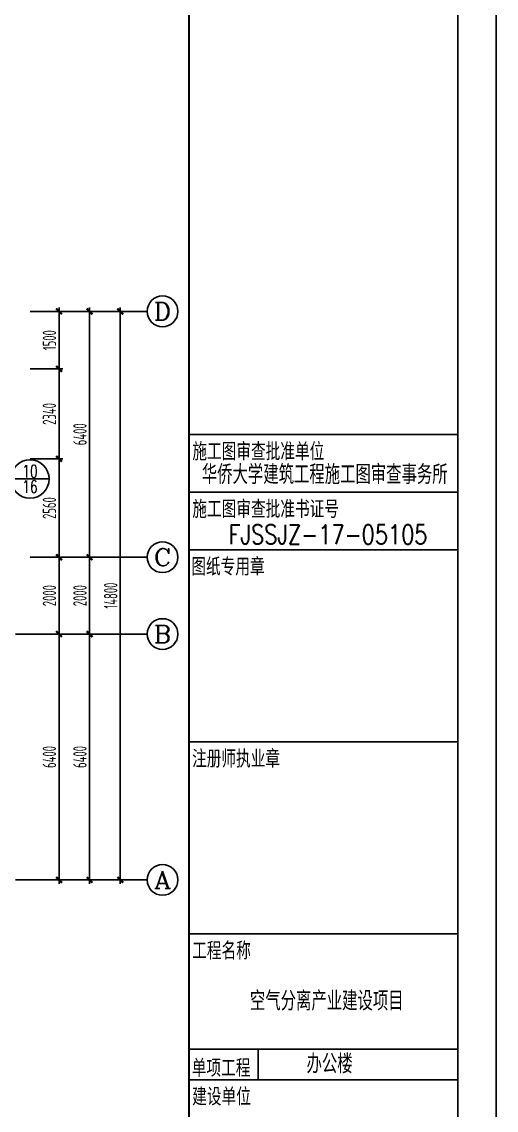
# Model space of a CAD drawing. Extents: x -472319 to -112444, y -516749 to -5704.
# Drawn here: x -240249 to -227895, y -383736 to -355402 of the extents above; entities that cross this region are included whole.
import ezdxf
from ezdxf.enums import TextEntityAlignment as Align

# ---------------------------------------------------------------- set-up
doc = ezdxf.new("R2010")
doc.units = 0
doc.header["$LTSCALE"] = 100
doc.header["$MEASUREMENT"] = 0
for name, color, linetype in [('AXIS', 3, 'Continuous'), ('AXIS_TEXT', 7, 'Continuous'), ('DIM_IDEN', 3, 'Continuous'), ('FRAME', 3, 'Continuous'), ('PUB_TEXT', 7, 'Continuous'), ('填充', 8, 'Continuous'), ('第三道尺寸线', 4, 'Continuous')]:
    doc.layers.add(name, color=color, linetype=linetype)
doc.styles.add('_HZTXT', font='txt.shx', dxfattribs={"width": 0.35, "bigfont": 'hztxt.shx'})
doc.styles.add('_TCH_AXIS', font='COMPLEX', dxfattribs={"bigfont": 'GBCBIG'})
doc.styles.add('COMPLEX', font='COMPLEX')
doc.styles.add('FRAME', font='simhei.ttf', dxfattribs={"width": 0.7})
doc.styles.add('HZ', font='tssdeng.shx', dxfattribs={"width": 0.6, "height": 350, "bigfont": 'a.shx'})
doc.dimstyles.new('DIMN', dxfattribs={"dimtxt": 350, "dimasz": 150, "dimexe": 100, "dimexo": 100, "dimgap": 75, "dimtad": 1, "dimdec": 0, "dimzin": 0, "dimdsep": 46, "dimtxsty": 'HZ', "dimblk": 'ARCHTICK', "dimcen": 0.09, "dimdle": 100, "dimclrd": 3, "dimclre": 3, "dimclrt": 7, "dimazin": 2, "dimtfac": 1, "dimtdec": 0, "dimtmove": 2, "dimatfit": 3, "dimldrblk": 'ARCHTICK', "dimfxl": 1, "dimtolj": 1, "dimtzin": 0, "dimarcsym": 0})

# ---------------------------------------------------------------- blocks, each defined once
blk = doc.blocks.new('_ArchTick')
at = {"color": 0, "linetype": 'ByBlock', "const_width": 0.4}
blk.add_lwpolyline([(-0.5, -0.5), (0.5, 0.5)], dxfattribs=at)
blk = doc.blocks.new('*D1307')
at = {"layer": 'AXIS', "color": 3, "lineweight": -2, "transparency": 16777216}
for p, q in [((-239618, -371340), (-238384, -371340)), ((-238484, -377840), (-238484, -371240)), ((-239618, -377740), (-238384, -377740))]:
    blk.add_line(p, q, dxfattribs=at)
at = {"layer": 'Defpoints', "color": 0, "transparency": 16777216}
for p in [(-239718, -371340), (-238484, -371340), (-239718, -377740)]:
    blk.add_point(p, dxfattribs=at)
at = {"layer": 'AXIS', "color": 3, "lineweight": -2, "transparency": 16777216, "xscale": 150, "yscale": 150, "zscale": 150}
for p, rotation in [((-238484, -371340), 90), ((-238484, -377740), 270)]:
    blk.add_blockref('_ArchTick', p, dxfattribs=dict(at, rotation=rotation))
at = {"layer": 'AXIS', "color": 7, "transparency": 16777216, "insert": (-238734, -374540), "char_height": 350, "attachment_point": 5, "rotation": 90, "style": 'HZ'}
blk.add_mtext('\\A1;6400', dxfattribs=at)
blk = doc.blocks.new('*D1308')
at = {"layer": 'AXIS', "color": 3, "lineweight": -2, "transparency": 16777216}
for p, q in [((-239618, -369340), (-238384, -369340)), ((-238484, -371440), (-238484, -369240)), ((-239618, -371340), (-238384, -371340))]:
    blk.add_line(p, q, dxfattribs=at)
at = {"layer": 'Defpoints', "color": 0, "transparency": 16777216}
for p in [(-239718, -369340), (-238484, -369340), (-239718, -371340)]:
    blk.add_point(p, dxfattribs=at)
at = {"layer": 'AXIS', "color": 3, "lineweight": -2, "transparency": 16777216, "xscale": 150, "yscale": 150, "zscale": 150}
for p, rotation in [((-238484, -369340), 90), ((-238484, -371340), 270)]:
    blk.add_blockref('_ArchTick', p, dxfattribs=dict(at, rotation=rotation))
at = {"layer": 'AXIS', "color": 7, "transparency": 16777216, "insert": (-238734, -370340), "char_height": 350, "attachment_point": 5, "rotation": 90, "style": 'HZ'}
blk.add_mtext('\\A1;2000', dxfattribs=at)
blk = doc.blocks.new('*D1309')
at = {"layer": 'AXIS', "color": 3, "lineweight": -2, "transparency": 16777216}
for p, q in [((-239618, -362940), (-238384, -362940)), ((-238484, -369440), (-238484, -362840)), ((-239618, -369340), (-238384, -369340))]:
    blk.add_line(p, q, dxfattribs=at)
at = {"layer": 'Defpoints', "color": 0, "transparency": 16777216}
for p in [(-239718, -362940), (-238484, -362940), (-239718, -369340)]:
    blk.add_point(p, dxfattribs=at)
at = {"layer": 'AXIS', "color": 3, "lineweight": -2, "transparency": 16777216, "xscale": 150, "yscale": 150, "zscale": 150}
for p, rotation in [((-238484, -362940), 90), ((-238484, -369340), 270)]:
    blk.add_blockref('_ArchTick', p, dxfattribs=dict(at, rotation=rotation))
at = {"layer": 'AXIS', "color": 7, "transparency": 16777216, "insert": (-238734, -366140), "char_height": 350, "attachment_point": 5, "rotation": 90, "style": 'HZ'}
blk.add_mtext('\\A1;6400', dxfattribs=at)
blk = doc.blocks.new('*D1310')
at = {"layer": 'AXIS', "color": 3, "lineweight": -2, "transparency": 16777216}
for p, q in [((-239618, -362940), (-237584, -362940)), ((-237684, -377840), (-237684, -362840)), ((-239618, -377740), (-237584, -377740))]:
    blk.add_line(p, q, dxfattribs=at)
at = {"layer": 'Defpoints', "color": 0, "transparency": 16777216}
for p in [(-239718, -362940), (-237684, -362940), (-239718, -377740)]:
    blk.add_point(p, dxfattribs=at)
at = {"layer": 'AXIS', "color": 3, "lineweight": -2, "transparency": 16777216, "xscale": 150, "yscale": 150, "zscale": 150}
for p, rotation in [((-237684, -362940), 90), ((-237684, -377740), 270)]:
    blk.add_blockref('_ArchTick', p, dxfattribs=dict(at, rotation=rotation))
at = {"layer": 'AXIS', "color": 7, "transparency": 16777216, "insert": (-237934, -370340), "char_height": 350, "attachment_point": 5, "rotation": 90, "style": 'HZ'}
blk.add_mtext('\\A1;14800', dxfattribs=at)
blk = doc.blocks.new('_AXISO')
blk.add_circle((0, 0), 0.5)
at = {"layer": 'AXIS_TEXT', "style": 'COMPLEX', "width": 1.041667}
blk.add_attdef('A', text='', height=0.56, dxfattribs=at).set_placement((-0.25, -0.28), (0.25, -0.28), align=Align.FIT)
blk = doc.blocks.new('A$C20674F94')
at = {"layer": 'FRAME'}
for p, q in [((84100, 0), (84100, 59400)), ((76100, 58400), (76100, 1000)), ((83100, 1000), (83100, 58400)), ((83100, 32000), (76100, 32000)), ((83100, 30500), (76100, 30500)), ((83100, 29000), (76100, 29000)), ((83100, 24000), (76100, 24000)), ((83100, 19000), (76100, 19000)), ((83100, 16000), (76100, 16000)), ((77900, 16000), (77900, 15200)), ((83100, 15200), (76100, 15200))]:
    blk.add_line(p, q, dxfattribs=at)
at = {"layer": 'FRAME', "const_width": 50}
for points in [[(2500, 58400), (83100, 58400), (83100, 1000), (2500, 1000), (2500, 58400)], [(76100, 58400), (76100, 1000)]]:
    blk.add_lwpolyline(points, dxfattribs=at)
at = {"layer": 'FRAME', "style": 'FRAME', "width": 0.7}
for s, p in [('施工图审查批准单位', (76187, 31371)), ('施工图审查批准书证号', (76187, 29871)), ('图纸专用章', (76161, 28374)), ('注册师执业章', (76180, 23374)), ('工程名称', (76183, 18376)), ('单项工程', (76173, 15323)), ('建设单位', (76184, 14578))]:
    blk.add_text(s, height=400, dxfattribs=at).set_placement(p)
at = {"layer": 'PUB_TEXT', "style": '_HZTXT', "width": 0.8}
for s, p in [('华侨大学建筑工程施工图审查事务所', (76434, 30710)), ('FJSSJZ-17-05105', (77133, 29149)), ('空气分离产业建设项目', (77687, 17006)), ('办公楼', (79161, 15370))]:
    blk.add_text(s, height=500, dxfattribs=at).set_placement(p)
blk = doc.blocks.new('*D1336')
at = {"layer": 'Defpoints', "color": 0, "transparency": 16777216}
for p in [(-240133, -366780), (-239279, -366780), (-240133, -369340)]:
    blk.add_point(p, dxfattribs=at)
at = {"layer": '填充', "color": 3, "lineweight": -2, "transparency": 16777216}
for p, q in [((-240033, -366780), (-239179, -366780)), ((-239279, -369440), (-239279, -366680)), ((-240033, -369340), (-239179, -369340))]:
    blk.add_line(p, q, dxfattribs=at)
at = {"layer": '填充', "color": 3, "lineweight": -2, "transparency": 16777216, "xscale": 150, "yscale": 150, "zscale": 150}
for p, rotation in [((-239279, -366780), 90), ((-239279, -369340), 270)]:
    blk.add_blockref('_ArchTick', p, dxfattribs=dict(at, rotation=rotation))
at = {"layer": '填充', "color": 7, "transparency": 16777216, "insert": (-239529, -368060), "char_height": 350, "attachment_point": 5, "rotation": 90, "style": 'HZ'}
blk.add_mtext('\\A1;2560', dxfattribs=at)
blk = doc.blocks.new('*D1340')
at = {"layer": 'Defpoints', "color": 0, "transparency": 16777216}
for p in [(-239936, -369340), (-239279, -369340), (-239936, -371340)]:
    blk.add_point(p, dxfattribs=at)
at = {"layer": '第三道尺寸线', "color": 3, "lineweight": -2, "transparency": 16777216}
for p, q in [((-239836, -369340), (-239179, -369340)), ((-239279, -371440), (-239279, -369240)), ((-239836, -371340), (-239179, -371340))]:
    blk.add_line(p, q, dxfattribs=at)
at = {"layer": '第三道尺寸线', "color": 3, "lineweight": -2, "transparency": 16777216, "xscale": 150, "yscale": 150, "zscale": 150}
for p, rotation in [((-239279, -369340), 90), ((-239279, -371340), 270)]:
    blk.add_blockref('_ArchTick', p, dxfattribs=dict(at, rotation=rotation))
at = {"layer": '第三道尺寸线', "color": 7, "transparency": 16777216, "insert": (-239529, -370340), "char_height": 350, "attachment_point": 5, "rotation": 90, "style": 'HZ'}
blk.add_mtext('\\A1;2000', dxfattribs=at)
blk = doc.blocks.new('*D1355')
at = {"layer": 'Defpoints', "color": 0, "transparency": 16777216}
for p in [(-240133, -362940), (-239279, -362940), (-240133, -364440)]:
    blk.add_point(p, dxfattribs=at)
at = {"layer": '填充', "color": 3, "lineweight": -2, "transparency": 16777216}
for p, q in [((-240033, -362940), (-239179, -362940)), ((-239279, -364540), (-239279, -362840)), ((-240033, -364440), (-239179, -364440))]:
    blk.add_line(p, q, dxfattribs=at)
at = {"layer": '填充', "color": 3, "lineweight": -2, "transparency": 16777216, "xscale": 150, "yscale": 150, "zscale": 150}
for p, rotation in [((-239279, -362940), 90), ((-239279, -364440), 270)]:
    blk.add_blockref('_ArchTick', p, dxfattribs=dict(at, rotation=rotation))
at = {"layer": '填充', "color": 7, "transparency": 16777216, "insert": (-239529, -363690), "char_height": 350, "attachment_point": 5, "rotation": 90, "style": 'HZ'}
blk.add_mtext('\\A1;1500', dxfattribs=at)
blk = doc.blocks.new('*D1356')
at = {"layer": 'Defpoints', "color": 0, "transparency": 16777216}
for p in [(-240033, -364440), (-240033, -366780), (-239279, -366780)]:
    blk.add_point(p, dxfattribs=at)
at = {"layer": '填充', "color": 3, "lineweight": -2, "transparency": 16777216}
for p, q in [((-239279, -364340), (-239279, -366880)), ((-239933, -364440), (-239179, -364440)), ((-239933, -366780), (-239179, -366780))]:
    blk.add_line(p, q, dxfattribs=at)
at = {"layer": '填充', "color": 3, "lineweight": -2, "transparency": 16777216, "xscale": 150, "yscale": 150, "zscale": 150}
for p, rotation in [((-239279, -364440), 90), ((-239279, -366780), 270)]:
    blk.add_blockref('_ArchTick', p, dxfattribs=dict(at, rotation=rotation))
at = {"layer": '填充', "color": 7, "transparency": 16777216, "insert": (-239529, -365610), "char_height": 350, "attachment_point": 5, "rotation": 90, "style": 'HZ'}
blk.add_mtext('\\A1;2340', dxfattribs=at)
blk = doc.blocks.new('*D1378')
at = {"layer": 'AXIS', "color": 3, "lineweight": -2, "transparency": 16777216}
for p, q in [((-240413, -371340), (-239179, -371340)), ((-239279, -377840), (-239279, -371240)), ((-240413, -377740), (-239179, -377740))]:
    blk.add_line(p, q, dxfattribs=at)
at = {"layer": 'Defpoints', "color": 0, "transparency": 16777216}
for p in [(-240513, -371340), (-239279, -371340), (-240513, -377740)]:
    blk.add_point(p, dxfattribs=at)
at = {"layer": 'AXIS', "color": 3, "lineweight": -2, "transparency": 16777216, "xscale": 150, "yscale": 150, "zscale": 150}
for p, rotation in [((-239279, -371340), 90), ((-239279, -377740), 270)]:
    blk.add_blockref('_ArchTick', p, dxfattribs=dict(at, rotation=rotation))
at = {"layer": 'AXIS', "color": 7, "transparency": 16777216, "insert": (-239529, -374540), "char_height": 350, "attachment_point": 5, "rotation": 90, "style": 'HZ'}
blk.add_mtext('\\A1;6400', dxfattribs=at)

msp = doc.modelspace()

# ---------------------------------------------------------------- linework, layer by layer
at = {"layer": 'AXIS'}
for p, q in [((-239718.018, -362939.891), (-236984.018, -362939.891)), ((-239718.018, -369339.891), (-236984.018, -369339.891)), ((-239718.018, -371339.891), (-236984.018, -371339.891)), ((-239718.018, -377739.891), (-236984.018, -377739.891))]:
    msp.add_line(p, q, dxfattribs=at)
at = {"layer": 'DIM_IDEN'}
msp.add_line((-239536.58, -367303), (-240536.58, -367303), dxfattribs=at)
msp.add_circle((-240036.58, -367303), 500, dxfattribs=at)

# ---------------------------------------------------------------- block references
at = {"layer": 'AXIS'}
ref = msp.add_blockref('_AXISO', (-236584.018, -362939.891), dxfattribs=dict(at, xscale=800, yscale=800, zscale=800))
ref.add_attrib('A', 'D', dxfattribs={"layer": 'AXIS_TEXT', "height": 452.548, "style": '_TCH_AXIS', "width": 1.235294}).set_placement((-236810.292, -363166.165), (-236357.744, -363166.165), align=Align.FIT)
ref = msp.add_blockref('_AXISO', (-236584.018, -369339.891), dxfattribs=dict(at, xscale=800, yscale=800, zscale=800))
ref.add_attrib('A', 'C', dxfattribs={"layer": 'AXIS_TEXT', "height": 452.548, "style": '_TCH_AXIS', "width": 1.4}).set_placement((-236810.292, -369566.165), (-236357.744, -369566.165), align=Align.FIT)
ref = msp.add_blockref('_AXISO', (-236584.018, -371339.891), dxfattribs=dict(at, xscale=800, yscale=800, zscale=800))
ref.add_attrib('A', 'B', dxfattribs={"layer": 'AXIS_TEXT', "height": 452.548, "style": '_TCH_AXIS', "width": 1.235294}).set_placement((-236810.292, -371566.165), (-236357.744, -371566.165), align=Align.FIT)
ref = msp.add_blockref('_AXISO', (-236584.018, -377739.891), dxfattribs=dict(at, xscale=800, yscale=800, zscale=800))
ref.add_attrib('A', 'A', dxfattribs={"layer": 'AXIS_TEXT', "height": 452.548, "style": '_TCH_AXIS', "width": 1.166667}).set_placement((-236810.292, -377966.165), (-236357.744, -377966.165), align=Align.FIT)
at = {"layer": '填充'}
msp.add_blockref('A$C20674F94', (-311995, -398146.5), dxfattribs=at)

# ---------------------------------------------------------------- texts
at = {"layer": 'PUB_TEXT', "style": '_HZTXT'}
for s, width, p, p2 in [('10', 0.875, (-240237.826, -367262.751), (-239835.333, -367262.751)), ('16', 0.905172, (-240237.826, -367665.243), (-239835.333, -367665.243))]:
    msp.add_text(s, height=321.9938, dxfattribs=dict(at, width=width)).set_placement(p, p2, align=Align.FIT)

# ---------------------------------------------------------------- dimensions: what is measured, and where the dimension line sits
at = {"layer": 'AXIS'}
for p1, p2, distance, picture, middle in [((-239718.018, -369339.891), (-239718.018, -362939.891), -1234, '*D1309', (-238734.018, -366139.891)), ((-239718.018, -377739.891), (-239718.018, -362939.891), -2034, '*D1310', (-237934.018, -370339.891)), ((-239718.018, -371339.891), (-239718.018, -369339.891), -1234, '*D1308', (-238734.018, -370339.891)), ((-240513, -377739.891), (-240513, -371339.891), -1234, '*D1378', (-239529, -374539.891)), ((-239718.018, -377739.891), (-239718.018, -371339.891), -1234, '*D1307', (-238734.018, -374539.891))]:
    dim = msp.add_aligned_dim(p1=p1, p2=p2, distance=distance, dimstyle='DIMN', dxfattribs=at)
    dim.commit()
    dim.dimension.update_dxf_attribs({"geometry": picture, "text_midpoint": middle})
at = {"layer": '填充', "color": 7}
for base, p1, p2, picture, middle in [((-239279, -362939.891), (-240133, -364439.891), (-240133, -362939.891), '*D1355', (-239529, -363689.891)), ((-239279, -366779.891), (-240033, -364439.891), (-240033, -366779.891), '*D1356', (-239529, -365609.891)), ((-239279, -366779.891), (-240133, -369339.891), (-240133, -366779.891), '*D1336', (-239529, -368059.891))]:
    dim = msp.add_linear_dim(base=base, p1=p1, p2=p2, angle=90, dimstyle='DIMN', override={"dimfxl": 100}, dxfattribs=at)
    dim.commit()
    dim.dimension.update_dxf_attribs({"geometry": picture, "text_midpoint": middle})
at = {"layer": '第三道尺寸线'}
dim = msp.add_aligned_dim(p1=(-239936.236, -371339.892), p2=(-239936.236, -369339.892), distance=-657.236, dimstyle='DIMN', dxfattribs=at)
dim.commit()
dim.dimension.update_dxf_attribs({"geometry": '*D1340', "text_midpoint": (-239529, -370339.892)})

doc.saveas('drawing.dxf')
